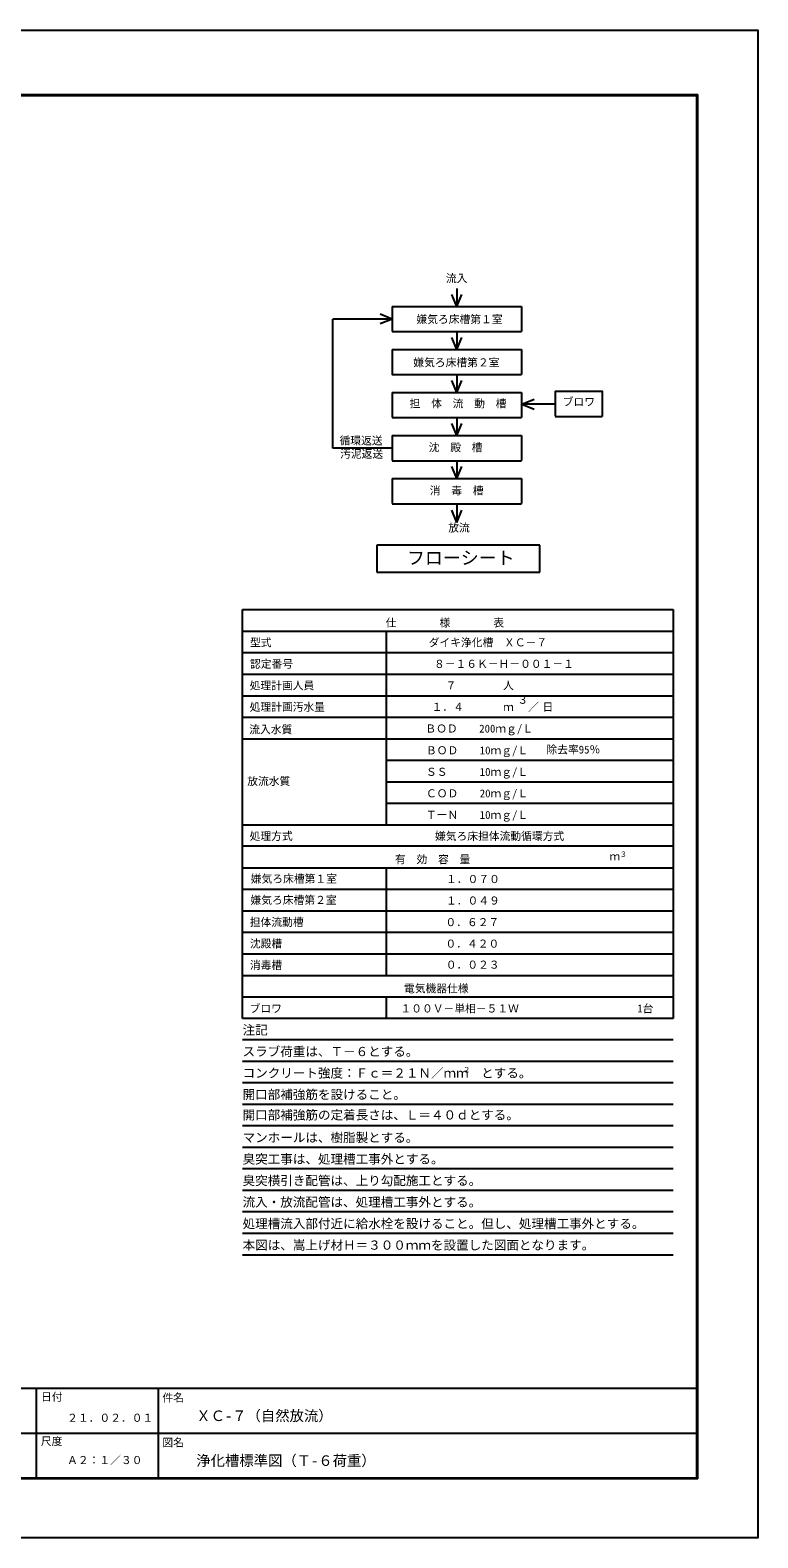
# Model space of a CAD drawing. Units: millimetres, scale not verified. Extents: x -8910 to 8910, y -6308 to 6308.
# Drawn here: x 2826 to 8910, y -6308 to 6308 of the extents above; entities that cross this region are included whole.
import ezdxf
from ezdxf.enums import TextEntityAlignment as Align

# ---------------------------------------------------------------- set-up
doc = ezdxf.new("R2010")
doc.units = ezdxf.units.MM
doc.header["$LTSCALE"] = 30
for name, color, linetype, lineweight in [('0-2_水管', 4, 'Continuous', 25), ('0-A_文字', 7, 'Continuous', 25), ('0-B_図面枠', 7, 'Continuous', 25), ('0-C_Axis_waku', 7, 'Continuous', 25)]:
    doc.layers.add(name, color=color, linetype=linetype, lineweight=lineweight)
doc.layers.add('0-9_1-1ﾚｲﾔ', color=4, linetype='Continuous')
doc.styles.add('ＭＳ ゴシック', font='')
doc.styles.get('ＭＳ ゴシック').set_extended_font_data('MS Gothic')

msp = doc.modelspace()

# ---------------------------------------------------------------- linework, layer by layer
at = {"layer": '0-2_水管', "color": 3}
for p, q in [((4602.19, 1459.05), (8202.19, 1459.05)), ((4602.19, -1960.96), (4602.19, 1459.05)), ((8202.19, 1459.05), (8202.19, -1960.96)), ((4602.19, 1279.04), (8202.19, 1279.04)), ((5802.19, 1279.04), (5802.19, -340.96)), ((4602.19, 1099.04), (8202.19, 1099.04)), ((4602.19, 919.05), (8202.19, 919.05)), ((4602.19, 739.05), (8202.19, 739.05)), ((4602.19, 559.05), (8202.19, 559.05)), ((4602.19, 379.04), (8202.19, 379.04)), ((5802.19, 199.04), (8202.19, 199.04)), ((5802.19, 19.04), (8202.19, 19.04)), ((5802.19, -160.96), (8202.19, -160.96)), ((4602.18, -340.96), (8202.19, -340.96)), ((8202.18, -520.96), (4602.18, -520.96)), ((4602.18, -700.96), (8202.18, -700.96)), ((5802.18, -700.96), (5802.18, -1600.96)), ((4602.18, -880.96), (8202.18, -880.96)), ((4602.18, -1060.96), (8202.18, -1060.96)), ((4602.18, -1240.96), (8202.18, -1240.96)), ((4602.18, -1420.96), (8202.18, -1420.96)), ((4602.18, -1600.96), (8202.18, -1600.96)), ((4602.18, -1780.96), (8202.18, -1780.96)), ((5802.18, -1780.96), (5802.18, -1960.96)), ((8202.18, -1960.96), (4602.18, -1960.96)), ((8202.18, -2140.96), (4602.18, -2140.96)), ((8202.18, -2320.96), (4602.18, -2320.96)), ((8202.18, -2500.97), (4602.18, -2500.97)), ((8202.18, -2680.97), (4602.18, -2680.97)), ((8202.18, -2860.97), (4602.18, -2860.97)), ((8202.18, -2860.97), (4602.18, -2860.97)), ((8202.18, -3040.97), (4602.18, -3040.97)), ((8202.18, -3220.97), (4602.18, -3220.97)), ((8202.18, -3400.97), (4602.18, -3400.97)), ((8202.18, -3580.97), (4602.18, -3580.97)), ((8202.18, -3760.98), (4602.18, -3760.98)), ((8202.18, -3940.98), (4602.18, -3940.98))]:
    msp.add_line(p, q, dxfattribs=at)
at = {"layer": '0-A_文字'}
for p, q in [((6393.47, 3995.18), (6352.26, 4096.98)), ((6393.47, 4145.18), (6393.47, 3995.18)), ((6393.47, 3995.18), (6434.68, 4096.98)), ((5853.47, 3890.63), (5751.68, 3931.84)), ((5853.47, 3995.18), (5853.47, 3786.08)), ((5853.47, 3995.18), (6933.47, 3995.18)), ((6933.47, 3995.18), (6933.47, 3786.46)), ((5356.97, 2810.66), (5356.97, 3890.63)), ((5853.47, 3890.63), (5356.97, 3890.63)), ((5853.47, 3890.63), (5751.68, 3849.42)), ((5853.47, 3785.19), (6933.47, 3785.19)), ((6393.47, 3785.19), (6393.47, 3635.19)), ((6393.47, 3635.19), (6352.26, 3736.98)), ((6393.47, 3635.19), (6434.69, 3736.98)), ((5853.47, 3635.19), (6933.47, 3635.19)), ((6933.47, 3635.19), (6933.47, 3425.2)), ((6393.47, 3425.2), (6393.47, 3275.2)), ((6393.47, 3275.2), (6352.26, 3376.99)), ((6393.47, 3275.2), (6434.69, 3376.99)), ((7215.73, 3285.77), (7215.73, 3076.66)), ((5853.47, 3275.2), (5853.47, 3066.1)), ((5853.47, 3275.2), (6933.47, 3275.2)), ((6933.47, 3275.2), (6933.47, 3066.48)), ((6936.95, 3177.57), (7038.74, 3218.78)), ((6936.95, 3177.57), (7038.74, 3136.35)), ((7215.73, 3177.57), (6936.95, 3177.57)), ((5853.47, 3065.21), (6933.47, 3065.21)), ((6393.47, 3065.21), (6393.47, 2915.21)), ((7215.73, 3075.77), (7607.97, 3075.77)), ((5853.47, 2915.21), (5853.47, 2706.11)), ((5853.47, 2915.21), (6933.47, 2915.21)), ((6393.47, 2915.21), (6352.26, 3017)), ((6393.47, 2915.21), (6434.69, 3017)), ((6933.47, 2915.21), (6933.47, 2706.49)), ((5853.47, 2810.66), (5356.97, 2810.66)), ((5853.47, 2705.21), (6933.47, 2705.21)), ((6393.47, 2556.11), (6352.26, 2657.9)), ((6393.47, 2706.11), (6393.47, 2556.11)), ((6393.47, 2556.11), (6434.69, 2657.9)), ((5853.47, 2555.22), (5853.47, 2346.12)), ((5853.47, 2555.22), (6933.47, 2555.22)), ((6933.47, 2555.22), (6933.47, 2346.5)), ((5853.47, 2345.22), (6933.47, 2345.22)), ((6393.47, 2188.6), (6352.26, 2290.39)), ((6393.47, 2338.6), (6393.47, 2188.6)), ((6393.47, 2188.6), (6434.69, 2290.39)), ((5724.96, 1997.68), (5724.96, 1772.2)), ((7088.08, 1997.68), (5724.96, 1997.68)), ((7088.08, 1772.2), (7088.08, 1997.68)), ((5724.96, 1772.2), (7088.08, 1772.2))]:
    msp.add_line(p, q, dxfattribs=at)
for points in [[(5853.47, 3635.19), (5853.47, 3425.2), (6933.47, 3425.2)], [(7215.73, 3285.77), (7607.97, 3285.77), (7607.97, 3075.77)]]:
    msp.add_lwpolyline(points, dxfattribs=at)
at = {"layer": '0-B_図面枠'}
msp.add_lwpolyline([(-8910, -6307.5), (-8910, 6307.5), (8910, 6307.5), (8910, -6307.5)], close=True, dxfattribs=at)
at = {"layer": '0-C_Axis_waku'}
for p, q in [((-7778.4, 5769.9), (8408.4, 5769.9)), ((-7777.8, 5769.3), (8407.8, 5769.3)), ((-7777.2, 5768.7), (8407.2, 5768.7)), ((-7776.6, 5768.1), (8406.6, 5768.1)), ((-7776, 5767.5), (8406, 5767.5)), ((-7775.4, 5766.9), (8405.4, 5766.9)), ((-7774.8, 5766.3), (8404.8, 5766.3)), ((-7774.2, 5765.7), (8404.2, 5765.7)), ((-7773.6, 5765.1), (8403.6, 5765.1)), ((-7773, 5764.5), (8403, 5764.5)), ((-7772.4, 5763.9), (8402.4, 5763.9)), ((-7771.8, 5763.3), (8401.8, 5763.3)), ((-7771.2, 5762.7), (8401.2, 5762.7)), ((-7770.6, 5762.1), (8400.6, 5762.1)), ((-7770, 5761.5), (8400, 5761.5)), ((8400, -5806.5), (8400, 5761.5)), ((8400.6, -5807.1), (8400.6, 5762.1)), ((8401.2, -5807.7), (8401.2, 5762.7)), ((8401.8, -5808.3), (8401.8, 5763.3)), ((8402.4, -5808.9), (8402.4, 5763.9)), ((8403, -5809.5), (8403, 5764.5)), ((8403.6, -5810.1), (8403.6, 5765.1)), ((8404.2, -5810.7), (8404.2, 5765.7)), ((8404.8, -5811.3), (8404.8, 5766.3)), ((8405.4, -5811.9), (8405.4, 5766.9)), ((8406, -5812.5), (8406, 5767.5)), ((8406.6, -5813.1), (8406.6, 5768.1)), ((8407.2, -5813.7), (8407.2, 5768.7)), ((8407.8, -5814.3), (8407.8, 5769.3)), ((8408.4, -5814.9), (8408.4, 5769.9)), ((-7770, -5056.5), (8400, -5056.5)), ((2879.99, -5806.5), (2879.99, -5056.5)), ((3900, -5806.5), (3900, -5056.5)), ((239.99, -5431.5), (8399.99, -5431.5)), ((8408.4, -5814.9), (-7778.4, -5814.9)), ((8407.8, -5814.3), (-7777.8, -5814.3)), ((8407.2, -5813.7), (-7777.2, -5813.7)), ((8406.6, -5813.1), (-7776.6, -5813.1)), ((8406, -5812.5), (-7776, -5812.5)), ((8405.4, -5811.9), (-7775.4, -5811.9)), ((8404.8, -5811.3), (-7774.8, -5811.3)), ((8404.2, -5810.7), (-7774.2, -5810.7)), ((8403.6, -5810.1), (-7773.6, -5810.1)), ((8403, -5809.5), (-7773, -5809.5)), ((8402.4, -5808.9), (-7772.4, -5808.9)), ((8401.8, -5808.3), (-7771.8, -5808.3)), ((8401.2, -5807.7), (-7771.2, -5807.7)), ((8400.6, -5807.1), (-7770.6, -5807.1)), ((-7770, -5806.5), (8400, -5806.5))]:
    msp.add_line(p, q, dxfattribs=at)

# ---------------------------------------------------------------- texts
at = {"layer": '0-2_水管', "style": 'ＭＳ ゴシック'}
for s, height, p in [('仕\u3000\u3000\u3000\u3000様\u3000\u3000\u3000\u3000表', 65.98, (5798.59, 1296.45)), ('型式', 65.98, (4663.99, 1131.44)), ('認定番号', 65.98, (4663.99, 951.44)), ('８－１６Ｋ－Ｈ－００１－１', 65.98, (6202.33, 952)), ('処理計画人員\u3000', 65.98, (4660.99, 771.44)), ('人', 65.98, (6779.59, 771.44)), ('処理計画汚水量', 65.98, (4660.99, 591.45)), ('ｍ', 65.98, (6779.59, 591.45)), ('３', 65.98, (6899.59, 651.45)), ('／', 65.98, (6989.59, 591.45)), ('日', 65.98, (7109.59, 591.45)), ('流入水質', 65.98, (4657.71, 403.34)), ('ＢＯＤ\u3000\u3000200ｍｇ/Ｌ', 65.98, (6130.8, 410.61)), ('ＢＯＤ\u3000\u300010ｍｇ/Ｌ', 65.98, (6135.14, 228.45)), ('除去率95％', 65.98, (7142.86, 235.39)), ('ＳＳ\u3000\u3000\u300010ｍｇ/Ｌ', 65.98, (6135.14, 48.45)), ('放流水質', 65.98, (4640.88, -29.07)), ('ＣＯＤ\u3000\u300020ｍｇ/Ｌ', 65.98, (6135.14, -131.55)), ('ＴーＮ\u3000\u300010ｍｇ/Ｌ', 65.98, (6135.14, -311.55)), ('処理方式\u3000\u3000\u3000', 65.98, (4660.98, -488.56)), ('嫌気ろ床担体流動循環方式', 65.98, (6210.82, -488.56)), ('有\u3000効\u3000容\u3000量', 65.98, (5875.98, -683.56)), ('ｍ', 65.98, (7669.62, -658.79)), ('３', 43.99, (7754.78, -623.37)), ('嫌気ろ床槽第１室', 65.98, (4670.57, -845.83)), ('嫌気ろ床槽第２室', 65.98, (4668.32, -1023.64)), ('担体流動槽', 65.98, (4662.18, -1208.57)), ('沈殿槽', 65.98, (4663.38, -1388.57)), ('消毒槽', 65.98, (4663.38, -1568.57)), ('電気機器仕様', 65.98, (5951.58, -1763.57)), ('ブロワ', 65.98, (4660.38, -1931.56)), ('1台', 65.98, (7901.28, -1931.56)), ('注記', 76.98, (4602.18, -2119.77)), ('スラブ荷重は、Ｔ－６とする。', 76.98, (4602.18, -2299.77)), ('コンクリート強度：Ｆｃ＝２１Ｎ／ｍｍ\u3000とする。', 76.98, (4602.18, -2479.77)), ('２', 43.99, (6445.4, -2425.64)), ('開口部補強筋を設けること。', 76.98, (4602.18, -2659.77)), ('開口部補強筋の定着長さは、Ｌ＝４０ｄとする。', 76.98, (4602.18, -2830.56)), ('マンホールは、樹脂製とする。', 76.98, (4602.18, -3019.77)), ('臭突工事は、処理槽工事外とする。', 76.98, (4602.18, -3199.78)), ('臭突横引き配管は、上り勾配施工とする。', 76.98, (4602.18, -3379.78)), ('流入・放流配管は、処理槽工事外とする。', 76.98, (4602.18, -3559.78)), ('処理槽流入部付近に給水栓を設けること。但し、処理槽工事外とする。', 76.98, (4602.18, -3739.78)), ('本図は、嵩上げ材Ｈ＝３００ｍｍを設置した図面となります。', 76.98, (4602.18, -3919.78))]:
    msp.add_text(s, height=height, dxfattribs=at).set_placement(p, align=Align.BOTTOM_LEFT)
at = {"layer": '0-9_1-1ﾚｲﾔ', "style": 'ＭＳ ゴシック'}
for s, p in [('ダイキ浄化槽\u3000ＸＣ－７', (6157.99, 1131.44)), ('７', (6299.59, 771.44)), ('１．４', (6182.37, 591.45)), ('１．０７０', (6303.12, -848.56)), ('１．０４９', (6303.12, -1028.56)), ('０．６２７', (6298.26, -1209.29)), ('０．４２０', (6298.26, -1389.29)), ('０．０２３', (6301.02, -1565.23)), ('１００Ｖ－単相－５１Ｗ', (5922.18, -1931.56))]:
    msp.add_text(s, height=65.98, dxfattribs=at).set_placement(p, align=Align.BOTTOM_LEFT)
at = {"layer": '0-A_文字', "color": 4, "style": 'ＭＳ ゴシック'}
for s, height, p in [('流入', 65.98, (6301.73, 4177.61)), ('嫌気ろ床槽第１室', 65.98, (6055.7, 3835.54)), ('嫌気ろ床槽第２室', 65.98, (6029.76, 3474.21)), ('担\u3000体\u3000流\u3000動\u3000槽', 65.98, (5998.64, 3130.67)), ('ブロワ', 65.98, (7278.63, 3144.93)), ('循環返送', 65.98, (5412.64, 2820.28)), ('汚泥返送', 65.98, (5417.09, 2709.12)), ('沈\u3000殿\u3000槽', 65.98, (6158.15, 2763.59)), ('消\u3000毒\u3000槽', 65.98, (6167.04, 2402.26)), ('放流', 65.98, (6321.35, 2091.4)), ('フローシート', 110, (5976.31, 1804.44))]:
    msp.add_text(s, height=height, dxfattribs=at).set_placement(p, align=Align.BOTTOM_LEFT)
at = {"layer": '0-C_Axis_waku', "style": 'ＭＳ ゴシック'}
for s, height, p in [('日付', 65.98, (2916.79, -5180.44)), ('件名', 65.98, (3931.47, -5187.88)), ('２１．０２．０１', 65.98, (3134.99, -5356.5)), ('ＸＣ-７（自然放流）', 87.98, (4214.99, -5356.5)), ('尺度', 65.98, (2915.31, -5552.35)), ('図名', 65.98, (3931.47, -5562.88)), ('Ａ２：１／３０', 65.98, (3134.99, -5710.05)), ('浄化槽標準図（Ｔ-６荷重）', 87.98, (4214.99, -5731.5))]:
    msp.add_text(s, height=height, dxfattribs=at).set_placement(p, align=Align.BOTTOM_LEFT)

doc.saveas('drawing.dxf')
